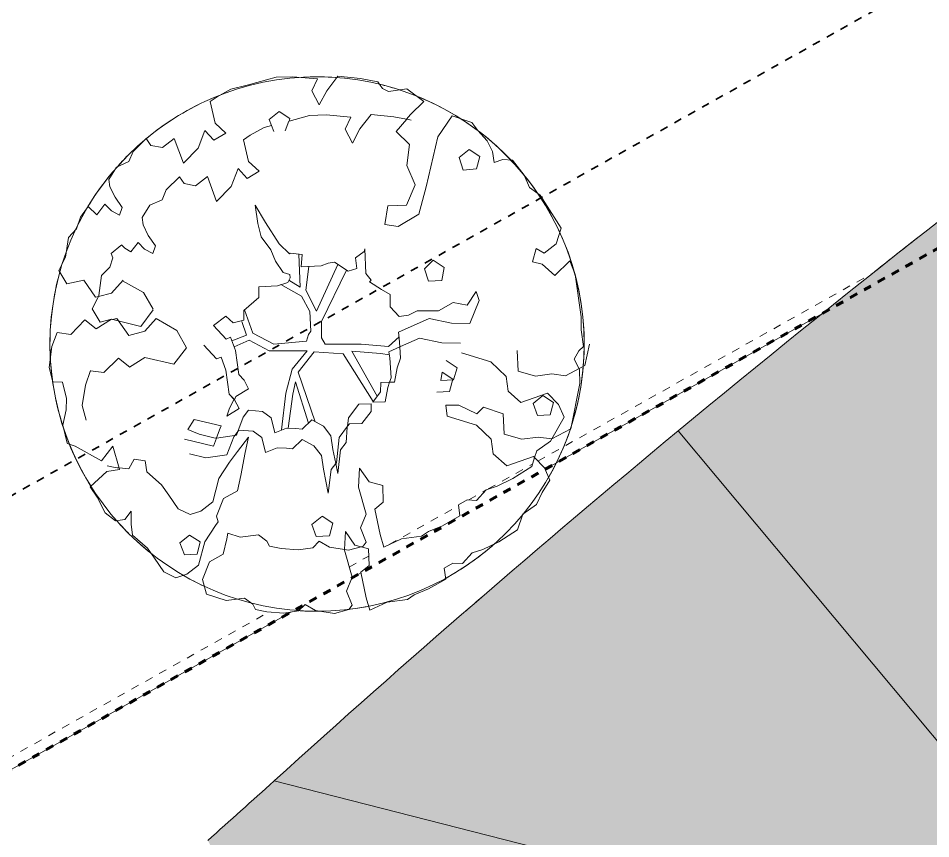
# Model space of a CAD drawing. Header units: metres. Extents: x 3856 to 4207, y -1118 to -691.
# Drawn here: x 3942.63 to 3954.11, y -1080.55 to -1070.23 of the extents above; entities that cross this region are included whole.
import ezdxf

# ---------------------------------------------------------------- set-up
doc = ezdxf.new("R2010")
doc.units = ezdxf.units.M
for name, pattern in [('Alignement de la ligne', [0.012, 0.006, -0.006]), ('Dash dot', [0.015875, 0.00635, -0.004763, 0, -0.004763]), ('IMPORT-Dash', [0.00635, 0.003175, -0.003175]), ('IMPORT-Dash dot', [0.015875, 0.00635, -0.004763, 0, -0.004763])]:
    doc.linetypes.add(name, pattern=pattern)
for name, color, linetype, lineweight in [('Cour_Negro_Punteada_6', 7, 'IMPORT-Dash', 35), ('Floors', 7, 'Continuous', 9), ('Folding Lines', 7, 'Continuous', 9), ('Planting', 7, 'Continuous', 9), ('Property Lines', 7, 'Dash dot', 211), ('Surface Pattern', 7, 'Continuous', 9)]:
    doc.layers.add(name, color=color, linetype=linetype, lineweight=lineweight)
doc.layers.add('ROA-E00-URB-A101-MASTER_PLAN cambio estaciomientos_dwg', color=7, linetype='Continuous', lineweight=9, true_color=0x767676)
doc.layers.add('Tallo', color=7, linetype='Continuous', lineweight=9, true_color=0x887568)

# ---------------------------------------------------------------- blocks, each defined once
blk = doc.blocks.new('M_RPC Árbol - Caducifolio - Chopo de Lombardía - 12_2 metros-V104-IMPLANTACIÓN - KIT COMERCIAL')
at = {"layer": 'Planting'}
for p, q in [((-0.542, 3.363), (-0.906, 3.265)), ((-0.331, 3.369), (-0.542, 3.363)), ((-0.021, 3.342), (-0.331, 3.369)), ((-0.094, 3.191), (-0.021, 3.342)), ((0.233, 3.378), (0.094, 3.193)), ((0.52, 3.347), (0.233, 3.378)), ((0.737, 3.307), (0.52, 3.347)), ((-0.906, 3.265), (-1.11, 3.212)), ((0.796, 3.222), (0.737, 3.307)), ((0.872, 3.185), (0.796, 3.222)), ((1.103, 3.218), (0.872, 3.185)), ((1.314, 3.059), (1.103, 3.218)), ((-1.285, 3.117), (-1.371, 3.058)), ((-1.11, 3.212), (-1.285, 3.117)), ((0.001, 3.016), (-0.094, 3.191)), ((0.094, 3.193), (0.001, 3.016)), ((-1.371, 3.058), (-1.309, 2.785)), ((1.148, 2.895), (1.314, 3.059)), ((-0.63, 2.831), (-0.506, 2.932)), ((-0.506, 2.932), (-0.372, 2.845)), ((-0.38, 2.813), (-0.124, 2.882)), ((-0.124, 2.882), (0.087, 2.889)), ((0.087, 2.889), (0.397, 2.862)), ((0.512, 2.713), (0.651, 2.897)), ((0.651, 2.897), (0.938, 2.867)), ((1.099, 2.837), (1.148, 2.895)), ((1.67, 2.877), (1.492, 2.613)), ((1.92, 2.793), (1.67, 2.877)), ((-1.309, 2.785), (-1.174, 2.662)), ((-0.692, 2.732), (-0.601, 2.755)), ((-0.601, 2.755), (-0.63, 2.831)), ((-0.573, 2.682), (-0.601, 2.757)), ((-0.381, 2.812), (-0.428, 2.69)), ((-0.372, 2.845), (-0.38, 2.813)), ((0.397, 2.862), (0.324, 2.71)), ((0.938, 2.867), (1.099, 2.837)), ((0.968, 2.681), (1.1, 2.837)), ((1.1, 2.837), (1.156, 2.826)), ((1.995, 2.694), (1.92, 2.793)), ((-1.438, 2.696), (-1.524, 2.472)), ((-1.326, 2.571), (-1.438, 2.696)), ((-1.174, 2.662), (-1.326, 2.571)), ((-0.867, 2.637), (-0.692, 2.732)), ((0.324, 2.71), (0.419, 2.535)), ((0.419, 2.535), (0.512, 2.713)), ((1.134, 2.516), (0.968, 2.681)), ((2.113, 2.563), (1.995, 2.694)), ((-2.177, 2.592), (-2.342, 2.428)), ((-2.118, 2.506), (-2.177, 2.592)), ((-1.824, 2.595), (-1.973, 2.48)), ((-1.709, 2.282), (-1.824, 2.595)), ((-0.953, 2.578), (-0.867, 2.637)), ((-0.891, 2.304), (-0.953, 2.578)), ((1.492, 2.613), (1.346, 1.984)), ((2.18, 2.428), (2.113, 2.563)), ((-2.342, 2.428), (-2.395, 2.303)), ((-1.973, 2.48), (-2.118, 2.506)), ((-1.524, 2.472), (-1.709, 2.282)), ((1.1, 2.253), (1.134, 2.516)), ((1.762, 2.355), (1.884, 2.454)), ((1.884, 2.454), (2.018, 2.368)), ((2.199, 2.291), (2.18, 2.428)), ((-2.395, 2.303), (-2.551, 2.234)), ((-0.756, 2.182), (-0.891, 2.304)), ((1.81, 2.197), (1.762, 2.355)), ((2.018, 2.368), (1.976, 2.21)), ((2.31, 2.33), (2.199, 2.291)), ((2.432, 2.323), (2.31, 2.33)), ((2.576, 2.132), (2.432, 2.323)), ((-2.551, 2.234), (-2.647, 2.079)), ((-1.106, 1.992), (-1.02, 2.216)), ((-1.02, 2.216), (-0.908, 2.09)), ((-0.908, 2.09), (-0.756, 2.182)), ((1.205, 2.009), (1.1, 2.253)), ((1.976, 2.21), (1.81, 2.197)), ((-2.647, 2.079), (-2.634, 1.987)), ((-1.924, 1.947), (-1.759, 2.112)), ((-1.759, 2.112), (-1.7, 2.026)), ((-1.555, 1.999), (-1.406, 2.114)), ((-1.406, 2.114), (-1.291, 1.801)), ((2.644, 1.979), (2.576, 2.132)), ((-2.634, 1.987), (-2.568, 1.855)), ((-1.7, 2.026), (-1.555, 1.999)), ((-1.291, 1.801), (-1.106, 1.992)), ((1.098, 1.757), (1.205, 2.009)), ((1.346, 1.984), (1.253, 1.641)), ((2.778, 1.879), (2.644, 1.979)), ((-2.568, 1.855), (-2.479, 1.726)), ((-1.977, 1.822), (-1.924, 1.947)), ((3.043, 1.468), (2.778, 1.879)), ((-2.905, 1.737), (-3.004, 1.606)), ((-2.796, 1.635), (-2.905, 1.737)), ((-2.697, 1.766), (-2.796, 1.635)), ((-2.615, 1.684), (-2.697, 1.766)), ((-2.479, 1.726), (-2.513, 1.628)), ((-2.228, 1.599), (-2.132, 1.754)), ((-2.132, 1.754), (-1.977, 1.822)), ((-0.805, 1.754), (-0.678, 1.538)), ((-0.773, 1.525), (-0.805, 1.754)), ((0.826, 1.511), (0.863, 1.748)), ((0.863, 1.748), (1.098, 1.757)), ((-2.513, 1.628), (-2.615, 1.684)), ((1.253, 1.641), (0.993, 1.488)), ((-3.004, 1.606), (-3.054, 1.458)), ((-2.215, 1.507), (-2.228, 1.599)), ((-2.15, 1.375), (-2.215, 1.507)), ((-0.73, 1.356), (-0.773, 1.525)), ((-0.678, 1.538), (-0.504, 1.271)), ((0.993, 1.488), (0.826, 1.511)), ((-3.054, 1.458), (-3.156, 1.349)), ((2.98, 1.27), (3.043, 1.468)), ((-3.156, 1.349), (-3.19, 1.1)), ((-2.368, 1.168), (-2.279, 1.286)), ((-2.279, 1.286), (-2.196, 1.204)), ((-2.061, 1.246), (-2.15, 1.375)), ((-0.609, 1.194), (-0.73, 1.356)), ((-0.504, 1.271), (-0.376, 1.143)), ((2.83, 1.153), (2.98, 1.27)), ((-2.619, 1.149), (-2.495, 1.25)), ((-2.597, 1.092), (-2.619, 1.149)), ((-2.495, 1.25), (-2.493, 1.248)), ((-2.493, 1.248), (-2.487, 1.257)), ((-2.487, 1.257), (-2.444, 1.216)), ((-2.444, 1.216), (-2.368, 1.168)), ((-2.196, 1.204), (-2.094, 1.147)), ((-2.094, 1.147), (-2.061, 1.246)), ((-0.551, 1.051), (-0.609, 1.194)), ((-0.376, 1.143), (-0.367, 1.152)), ((-0.367, 1.152), (-0.213, 1.136)), ((0.455, 1.095), (0.563, 1.171)), ((0.563, 1.171), (0.575, 1.208)), ((0.575, 1.208), (0.584, 0.898)), ((2.684, 1.042), (2.729, 1.209)), ((2.729, 1.209), (2.83, 1.153)), ((-3.19, 1.1), (-3.276, 0.933)), ((-2.636, 0.977), (-2.597, 1.092)), ((-0.453, 0.909), (-0.551, 1.051)), ((-0.213, 1.136), (-0.229, 0.979)), ((0.114, 1.026), (0.19, 1.037)), ((0.19, 1.037), (0.363, 0.924)), ((0.474, 0.959), (0.455, 1.095)), ((1.323, 0.953), (1.433, 1.063)), ((1.433, 1.063), (1.573, 0.971)), ((2.803, 1.013), (2.684, 1.042)), ((3.15, 1.056), (2.964, 0.871)), ((3.219, 0.884), (3.15, 1.056)), ((-3.276, 0.933), (-3.175, 0.766)), ((-2.738, 0.869), (-2.636, 0.977)), ((-0.229, 0.979), (0.023, 0.994)), ((0.023, 0.994), (0.114, 1.026)), ((0.363, 0.924), (0.474, 0.959)), ((1.376, 0.801), (1.323, 0.953)), ((1.573, 0.971), (1.543, 0.806)), ((2.964, 0.871), (2.803, 1.013)), ((-3.175, 0.766), (-2.963, 0.812)), ((-2.963, 0.812), (-2.815, 0.597)), ((-2.772, 0.62), (-2.738, 0.869)), ((-2.611, 0.65), (-2.465, 0.814)), ((-2.465, 0.814), (-2.475, 0.805)), ((-2.475, 0.805), (-2.212, 0.659)), ((-0.371, 0.882), (-0.453, 0.909)), ((-0.396, 0.781), (-0.366, 0.843)), ((-0.366, 0.843), (-0.371, 0.882)), ((0.584, 0.898), (0.651, 0.811)), ((0.651, 0.811), (0.634, 0.79)), ((1.543, 0.806), (1.376, 0.801)), ((3.294, 0.351), (3.219, 0.884)), ((-0.759, 0.73), (-0.527, 0.743)), ((-0.759, 0.594), (-0.759, 0.73)), ((-0.527, 0.743), (-0.396, 0.781)), ((0.634, 0.79), (0.784, 0.694)), ((0.784, 0.694), (0.89, 0.631)), ((-2.858, 0.452), (-2.778, 0.607)), ((-2.815, 0.597), (-2.778, 0.607)), ((-2.778, 0.607), (-2.611, 0.65)), ((-2.778, 0.607), (-2.772, 0.62)), ((-2.212, 0.659), (-2.089, 0.446)), ((-0.95, 0.431), (-0.759, 0.594)), ((0.89, 0.631), (0.893, 0.476)), ((1.861, 0.497), (1.974, 0.67)), ((1.974, 0.67), (2.01, 0.555)), ((0.893, 0.476), (1.007, 0.356)), ((1.502, 0.426), (1.683, 0.53)), ((1.683, 0.53), (1.861, 0.497)), ((2.01, 0.555), (1.895, 0.268)), ((-2.757, 0.286), (-2.858, 0.452)), ((-2.087, 0.441), (-2.246, 0.231)), ((-1.332, 0.241), (-1.174, 0.361)), ((-1.174, 0.361), (-1.084, 0.276)), ((-0.95, 0.31), (-0.95, 0.431)), ((1.007, 0.356), (1.121, 0.372)), ((1.121, 0.372), (1.231, 0.426)), ((1.231, 0.426), (1.502, 0.426)), ((3.294, 0.186), (3.294, 0.351)), ((-2.95, 0.313), (-3.126, 0.13)), ((-2.806, 0.199), (-2.95, 0.313)), ((-2.611, 0.32), (-2.806, 0.199)), ((-2.611, 0.32), (-2.757, 0.286)), ((-2.246, 0.231), (-2.611, 0.32)), ((-2.545, 0.332), (-2.605, 0.319)), ((-2.397, 0.117), (-2.545, 0.332)), ((-2.05, 0.331), (-2.192, 0.169)), ((-1.793, 0.178), (-2.05, 0.331)), ((-1.172, 0.069), (-1.332, 0.241)), ((-1.084, 0.276), (-0.95, 0.31)), ((1.381, 0.331), (0.995, 0.16)), ((1.663, 0.273), (1.381, 0.331)), ((1.895, 0.268), (1.663, 0.273)), ((-3.295, 0.154), (-3.364, -0.021)), ((-3.126, 0.13), (-3.295, 0.154)), ((-2.192, 0.169), (-2.397, 0.117)), ((-1.668, -0.039), (-1.793, 0.178)), ((0.995, 0.16), (1.006, 0.084)), ((3.324, -0.021), (3.294, 0.186)), ((-1.117, 0.096), (-1.172, 0.069)), ((-1.055, -0.07), (-1.117, 0.096)), ((1.006, 0.084), (1.013, -0.025)), ((1.059, -0.004), (1.261, 0.083)), ((1.261, 0.083), (1.541, 0.025)), ((1.541, 0.025), (1.776, 0.019)), ((3.398, 0.007), (3.341, -0.26)), ((-3.364, -0.021), (-3.398, -0.284)), ((-1.828, -0.242), (-1.668, -0.039)), ((-1.452, -0.007), (-1.293, -0.177)), ((-1.012, -0.375), (-1.055, -0.07)), ((1.013, -0.025), (0.876, -0.088)), ((0.876, -0.088), (0.887, -0.164)), ((1.013, -0.025), (1.059, -0.004)), ((1.022, -0.167), (1.013, -0.025)), ((1.788, -0.102), (2.157, -0.214)), ((2.504, -0.332), (2.491, -0.071)), ((3.208, -0.179), (3.264, -0.078)), ((3.264, -0.078), (3.324, -0.021)), ((-2.708, -0.35), (-2.526, -0.167)), ((-2.526, -0.167), (-2.384, -0.28)), ((-2.388, -0.281), (-2.193, -0.16)), ((-2.193, -0.16), (-1.828, -0.242)), ((-1.293, -0.177), (-1.235, -0.155)), ((-1.235, -0.155), (-1.174, -0.318)), ((0.887, -0.164), (0.903, -0.415)), ((0.981, -0.289), (1.022, -0.167)), ((1.595, -0.198), (1.735, -0.29)), ((2.157, -0.214), (2.35, -0.401)), ((3.273, -0.31), (3.208, -0.179)), ((-3.398, -0.284), (-3.349, -0.465)), ((-2.941, -0.509), (-2.879, -0.325)), ((-2.876, -0.327), (-2.708, -0.35)), ((-1.174, -0.318), (-1.132, -0.623)), ((0.948, -0.469), (0.981, -0.289)), ((1.735, -0.29), (1.687, -0.442)), ((2.721, -0.394), (2.504, -0.332)), ((3.341, -0.26), (3.098, -0.389)), ((3.276, -0.489), (3.273, -0.31)), ((-0.944, -0.443), (-1.012, -0.375)), ((-0.89, -0.552), (-0.944, -0.443)), ((0.903, -0.415), (0.884, -0.47)), ((1.529, -0.45), (1.545, -0.346)), ((1.687, -0.442), (1.529, -0.45)), ((1.545, -0.346), (1.679, -0.433)), ((1.679, -0.433), (1.638, -0.588)), ((2.35, -0.401), (2.375, -0.585)), ((2.926, -0.365), (2.721, -0.394)), ((3.098, -0.389), (2.926, -0.365)), ((-3.349, -0.465), (-3.23, -0.472)), ((-3.23, -0.472), (-3.178, -0.676)), ((-2.98, -0.764), (-2.941, -0.509)), ((-1.051, -0.652), (-0.89, -0.552)), ((0.773, -0.474), (0.77, -0.591)), ((0.884, -0.47), (0.773, -0.474)), ((0.828, -0.717), (0.861, -0.537)), ((0.861, -0.537), (0.884, -0.47)), ((0.884, -0.47), (0.948, -0.469)), ((3.164, -1.055), (3.276, -0.489)), ((-3.178, -0.676), (-3.182, -0.818)), ((-1.132, -0.623), (-1.064, -0.691)), ((-1.069, -0.686), (-1.128, -0.799)), ((-1.064, -0.691), (-1.069, -0.686)), ((-1.064, -0.691), (-1.051, -0.652)), ((0.77, -0.591), (0.672, -0.721)), ((1.638, -0.588), (1.478, -0.596)), ((2.375, -0.585), (2.536, -0.726)), ((2.536, -0.726), (2.872, -0.608)), ((2.811, -0.639), (2.692, -0.738)), ((2.948, -0.727), (2.811, -0.639)), ((2.872, -0.608), (3.01, -0.753)), ((-2.931, -0.946), (-2.98, -0.764)), ((-1.128, -0.799), (-1.164, -0.896)), ((-1.164, -0.896), (-1.009, -0.8)), ((-1.009, -0.8), (-1.064, -0.691)), ((0.5, -0.745), (0.369, -0.919)), ((0.653, -0.743), (0.5, -0.745)), ((0.651, -0.839), (0.653, -0.743)), ((0.672, -0.721), (0.828, -0.717)), ((1.756, -0.759), (1.591, -0.759)), ((1.591, -0.759), (1.611, -0.897)), ((1.983, -0.868), (1.756, -0.759)), ((2.066, -0.786), (1.983, -0.868)), ((2.313, -0.869), (2.066, -0.786)), ((2.692, -0.738), (2.745, -0.888)), ((2.905, -0.88), (2.948, -0.727)), ((3.01, -0.753), (3.08, -0.91)), ((-3.182, -0.818), (-3.225, -1.012)), ((-0.956, -0.911), (-1.024, -1.09)), ((-0.891, -0.824), (-0.956, -0.911)), ((-0.713, -0.838), (-0.891, -0.824)), ((-0.605, -0.92), (-0.713, -0.838)), ((0.536, -0.991), (0.651, -0.839)), ((1.611, -0.897), (1.98, -1.01)), ((2.326, -1.126), (2.313, -0.869)), ((2.745, -0.888), (2.905, -0.88)), ((3.08, -0.91), (2.927, -1.181)), ((-3.225, -1.012), (-3.17, -1.238)), ((-1.575, -0.94), (-1.654, -1.067)), ((-1.233, -1.02), (-1.575, -0.94)), ((-1.247, -1.047), (-1.233, -1.02)), ((-0.559, -1.108), (-0.605, -0.92)), ((-0.095, -0.945), (-0.215, -1.06)), ((0.052, -1.022), (-0.095, -0.945)), ((0.147, -1.145), (0.052, -1.022)), ((0.357, -1.024), (0.249, -1.167)), ((0.369, -0.919), (0.357, -1.024)), ((0.357, -1.024), (0.38, -0.993)), ((0.38, -0.993), (0.536, -0.991)), ((1.98, -1.01), (2.161, -1.186)), ((-1.654, -1.067), (-1.51, -1.125)), ((-1.51, -1.125), (-1.309, -1.174)), ((-1.294, -1.172), (-1.247, -1.047)), ((-1.042, -1.138), (-1.293, -1.173)), ((-1.076, -1.159), (-1.024, -1.09)), ((-1.024, -1.09), (-1.042, -1.138)), ((-1.024, -1.09), (-1.01, -1.072)), ((-1.01, -1.072), (-0.833, -1.086)), ((-0.833, -1.086), (-0.724, -1.168)), ((-0.411, -1.048), (-0.559, -1.108)), ((-0.294, -1.051), (-0.411, -1.048)), ((-0.215, -1.06), (-0.294, -1.051)), ((0.171, -1.316), (0.147, -1.145)), ((0.339, -1.229), (0.35, -1.034)), ((2.547, -1.189), (2.326, -1.126)), ((2.927, -1.181), (3.164, -1.055)), ((-3.169, -1.24), (-3.071, -1.273)), ((-1.331, -1.274), (-1.696, -1.188)), ((-1.293, -1.173), (-1.331, -1.274)), ((-1.309, -1.174), (-1.294, -1.172)), ((-1.161, -1.384), (-1.076, -1.159)), ((-0.889, -1.16), (-1.028, -1.344)), ((-0.933, -1.354), (-0.889, -1.16)), ((-0.724, -1.168), (-0.678, -1.356)), ((-0.335, -1.308), (-0.214, -1.193)), ((-0.214, -1.193), (-0.067, -1.27)), ((0.249, -1.167), (0.216, -1.483)), ((0.269, -1.322), (0.339, -1.229)), ((2.161, -1.186), (2.187, -1.371)), ((2.755, -1.16), (2.547, -1.189)), ((2.738, -1.332), (2.91, -1.214)), ((2.925, -1.183), (2.755, -1.16)), ((2.91, -1.214), (2.925, -1.183)), ((-3.071, -1.273), (-2.738, -1.461)), ((-2.738, -1.461), (-2.598, -1.276)), ((-2.598, -1.276), (-2.515, -1.55)), ((-1.63, -1.373), (-1.425, -1.421)), ((-1.028, -1.344), (-1.128, -1.476)), ((-0.986, -1.644), (-0.933, -1.354)), ((-0.678, -1.356), (-0.531, -1.296)), ((-0.531, -1.296), (-0.414, -1.299)), ((-0.414, -1.299), (-0.335, -1.308)), ((-0.067, -1.27), (0.028, -1.393)), ((0.208, -1.494), (0.171, -1.316)), ((0.233, -1.619), (0.269, -1.322)), ((2.187, -1.371), (2.358, -1.521)), ((2.709, -1.419), (2.738, -1.332)), ((-2.329, -1.44), (-2.396, -1.562)), ((-2.19, -1.461), (-2.329, -1.44)), ((-2.17, -1.599), (-2.19, -1.461)), ((-1.425, -1.421), (-1.161, -1.384)), ((-1.128, -1.476), (-1.263, -1.683)), ((0.028, -1.393), (0.052, -1.564)), ((0.216, -1.483), (0.207, -1.491)), ((2.358, -1.521), (2.695, -1.403)), ((2.709, -1.419), (2.672, -1.53)), ((2.695, -1.403), (2.709, -1.419)), ((2.833, -1.548), (2.709, -1.419)), ((-2.672, -1.593), (-2.881, -1.787)), ((-2.511, -1.57), (-2.672, -1.593)), ((-2.568, -1.544), (-2.669, -1.522)), ((-2.515, -1.55), (-2.568, -1.544)), ((-2.396, -1.562), (-2.517, -1.549)), ((-2.517, -1.549), (-2.511, -1.57)), ((-1.983, -1.76), (-2.17, -1.599)), ((0.052, -1.564), (0.114, -1.866)), ((0.114, -1.866), (0.15, -1.57)), ((0.15, -1.57), (0.208, -1.494)), ((0.208, -1.494), (0.233, -1.619)), ((0.508, -1.551), (0.494, -1.789)), ((0.626, -1.723), (0.508, -1.551)), ((2.672, -1.53), (2.434, -1.681)), ((2.902, -1.703), (2.833, -1.548)), ((-1.263, -1.683), (-1.34, -1.976)), ((-1.03, -1.838), (-0.986, -1.644)), ((2.434, -1.681), (2.236, -1.779)), ((2.806, -1.858), (2.902, -1.703)), ((-2.881, -1.787), (-2.792, -1.916)), ((-1.894, -1.889), (-1.983, -1.76)), ((0.494, -1.789), (0.589, -2.128)), ((0.798, -1.769), (0.626, -1.723)), ((0.804, -1.98), (0.798, -1.769)), ((2.1, -1.822), (1.978, -1.956)), ((2.236, -1.779), (2.1, -1.822)), ((-2.792, -1.916), (-2.693, -2.113)), ((-1.776, -2.061), (-1.894, -1.889)), ((-1.291, -2.157), (-1.205, -1.933)), ((-1.205, -1.933), (-1.03, -1.838)), ((1.859, -1.949), (1.75, -2.012)), ((1.978, -1.956), (1.859, -1.949)), ((2.733, -2.009), (2.806, -1.858)), ((-1.624, -2.133), (-1.776, -2.061)), ((-1.34, -1.976), (-1.489, -2.091)), ((0.698, -2.066), (0.804, -1.98)), ((0.767, -2.385), (0.698, -2.066)), ((1.75, -2.012), (1.77, -2.15)), ((2.561, -2.128), (2.733, -2.009)), ((-2.693, -2.113), (-2.562, -2.213)), ((-2.446, -2.196), (-2.367, -2.091)), ((-2.367, -2.091), (-2.367, -2.256)), ((-1.489, -2.091), (-1.624, -2.133)), ((-1.272, -2.227), (-1.291, -2.157)), ((0.033, -2.158), (-0.094, -2.261)), ((0.169, -2.244), (0.035, -2.157)), ((0.589, -2.128), (0.519, -2.302)), ((1.77, -2.15), (1.552, -2.275)), ((2.494, -2.325), (2.561, -2.128)), ((-2.562, -2.213), (-2.446, -2.196)), ((-2.367, -2.256), (-2.348, -2.394)), ((-1.441, -2.478), (-1.305, -2.271)), ((-1.305, -2.271), (-1.272, -2.227)), ((-0.094, -2.261), (-0.037, -2.41)), ((0.127, -2.401), (0.169, -2.244)), ((1.552, -2.275), (1.374, -2.347)), ((-2.348, -2.394), (-2.16, -2.556)), ((-1.754, -2.492), (-1.63, -2.392)), ((-1.63, -2.392), (-1.496, -2.479)), ((-1.151, -2.369), (-1.164, -2.439)), ((-0.995, -2.421), (-1.151, -2.369)), ((-0.764, -2.389), (-0.995, -2.421)), ((-0.659, -2.468), (-0.764, -2.389)), ((-0.037, -2.41), (0.127, -2.401)), ((0.331, -2.348), (0.317, -2.574)), ((0.448, -2.518), (0.331, -2.348)), ((0.519, -2.302), (0.592, -2.48)), ((0.812, -2.543), (0.767, -2.385)), ((1.288, -2.406), (1.034, -2.442)), ((1.374, -2.347), (1.288, -2.406)), ((2.257, -2.476), (2.494, -2.325)), ((-1.696, -2.641), (-1.754, -2.492)), ((-1.496, -2.479), (-1.537, -2.633)), ((-1.517, -2.771), (-1.441, -2.478)), ((-1.164, -2.439), (-1.207, -2.634)), ((-0.626, -2.534), (-0.659, -2.468)), ((0.001, -2.469), (-0.082, -2.552)), ((0.13, -2.545), (0.001, -2.469)), ((0.526, -2.539), (0.448, -2.518)), ((0.592, -2.48), (0.552, -2.533)), ((1.034, -2.442), (0.812, -2.543)), ((2.058, -2.575), (2.257, -2.476)), ((-2.16, -2.556), (-2.071, -2.685)), ((-1.537, -2.633), (-1.696, -2.641)), ((-1.207, -2.634), (-1.382, -2.729)), ((-0.481, -2.561), (-0.626, -2.534)), ((-0.266, -2.577), (-0.481, -2.561)), ((-0.082, -2.552), (-0.266, -2.577)), ((0.317, -2.574), (0.13, -2.545)), ((0.317, -2.584), (0.317, -2.574)), ((0.317, -2.574), (0.37, -2.582)), ((0.412, -2.924), (0.317, -2.584)), ((0.37, -2.582), (0.526, -2.539)), ((0.552, -2.533), (0.527, -2.54)), ((0.527, -2.54), (0.62, -2.565)), ((0.62, -2.565), (0.626, -2.776)), ((1.801, -2.752), (1.923, -2.617)), ((1.923, -2.617), (2.058, -2.575)), ((-2.071, -2.685), (-1.953, -2.856)), ((-1.382, -2.729), (-1.468, -2.953)), ((1.573, -2.807), (1.682, -2.745)), ((1.682, -2.745), (1.801, -2.752)), ((-1.953, -2.856), (-1.802, -2.929)), ((-1.666, -2.886), (-1.517, -2.771)), ((0.626, -2.776), (0.521, -2.861)), ((0.521, -2.861), (0.589, -3.181)), ((1.592, -2.946), (1.573, -2.807)), ((-1.802, -2.929), (-1.666, -2.886)), ((-1.468, -2.953), (-1.419, -3.134)), ((0.342, -3.098), (0.412, -2.924)), ((1.374, -3.07), (1.592, -2.946)), ((0.414, -3.276), (0.342, -3.098)), ((1.196, -3.143), (1.374, -3.07)), ((-1.419, -3.134), (-1.172, -3.217)), ((-1.172, -3.217), (-0.941, -3.184)), ((-0.941, -3.184), (-0.836, -3.263)), ((0.589, -3.181), (0.635, -3.339)), ((0.856, -3.237), (1.11, -3.202)), ((1.11, -3.202), (1.196, -3.143)), ((-0.836, -3.263), (-0.803, -3.329)), ((-0.259, -3.347), (-0.176, -3.265)), ((-0.176, -3.265), (-0.048, -3.341)), ((0.374, -3.329), (0.414, -3.276)), ((0.635, -3.339), (0.856, -3.237)), ((-0.803, -3.329), (-0.658, -3.356)), ((-0.658, -3.356), (-0.444, -3.373)), ((-0.444, -3.373), (-0.259, -3.347)), ((-0.048, -3.341), (0.193, -3.378)), ((0.193, -3.378), (0.374, -3.329))]:
    blk.add_line(p, q, dxfattribs=at)
for start, end in [(0, 180), (180, 360)]:
    blk.add_arc((-0.027, 0.009), 3.36, start, end, dxfattribs=at)
at = {"layer": 'Tallo'}
for p, q in [((-0.256, 1.141), (-0.239, 0.726)), ((-0.169, 0.688), (-0.129, 0.986)), ((0.234, 1.009), (-0.036, 0.422)), ((0.028, 0.294), (0.344, 0.938)), ((-0.239, 0.726), (-0.381, 0.812)), ((-0.482, 0.756), (-0.223, 0.611)), ((-0.223, 0.611), (-0.119, 0.418)), ((-0.036, 0.422), (-0.169, 0.688)), ((-0.836, 0.145), (-0.939, 0.44)), ((-0.119, 0.418), (-0.106, 0.173)), ((-0.974, 0.292), (-0.914, 0.119)), ((0.028, 0.088), (0.028, 0.294)), ((-0.914, 0.119), (-1.1, 0.05)), ((-0.572, 0.008), (-0.836, 0.145)), ((-0.137, 0.131), (-0.161, 0.044)), ((-0.106, 0.173), (-0.137, 0.131)), ((-1.071, -0.028), (-0.883, 0.057)), ((-0.883, 0.057), (-0.632, -0.076)), ((-0.161, 0.044), (-0.572, 0.008)), ((0.074, 0.007), (0.028, 0.088)), ((0.526, 0.007), (0.074, 0.007)), ((0.869, -0.022), (0.526, 0.007)), ((1.004, 0.098), (0.869, -0.022)), ((-0.632, -0.076), (-0.154, -0.076)), ((-0.154, -0.076), (-0.339, -0.308)), ((-0.264, -0.346), (-0.064, -0.089)), ((-0.064, -0.089), (0.299, -0.114)), ((0.299, -0.114), (0.677, -0.715)), ((0.41, -0.081), (0.77, -0.111)), ((0.729, -0.646), (0.41, -0.081)), ((0.77, -0.111), (0.882, -0.128)), ((-0.339, -0.308), (-0.419, -0.608)), ((-0.05, -0.969), (-0.264, -0.346)), ((-0.332, -0.623), (-0.299, -0.467)), ((-0.299, -0.467), (-0.136, -0.984)), ((-0.419, -0.608), (-0.473, -1.069)), ((-0.391, -1.049), (-0.332, -0.623))]:
    blk.add_line(p, q, dxfattribs=at)
blk = doc.blocks.new('ROA-E00-URB-A101-MASTER_PLAN cambio estaciomientos_dwg_M_RPC Árbol - Caducifolio - Chopo de Lombardía - 12_2 metros-V61-Master Plan - Etapa 1-V671-IMPLANTACIÓN - KIT COMERCIAL')
at = {"layer": 'Planting'}
for p, q in [((-0.573, 2.682), (-0.601, 2.755)), ((-0.381, 2.812), (-0.428, 2.69)), ((-2.495, 1.25), (-2.493, 1.248))]:
    blk.add_line(p, q, dxfattribs=at)
at = {"layer": 'Planting', "flags": 128}
for points in [[(1.788, -0.102), (2.157, -0.214), (2.35, -0.401), (2.375, -0.585), (2.536, -0.726), (2.872, -0.608), (3.01, -0.753), (3.08, -0.91), (2.927, -1.181), (3.164, -1.055), (3.276, -0.489), (3.273, -0.31), (3.208, -0.179), (3.264, -0.078), (3.324, -0.021), (3.294, 0.186), (3.294, 0.351), (3.219, 0.884), (3.15, 1.056), (2.964, 0.871), (2.803, 1.013), (2.684, 1.042), (2.729, 1.209), (2.83, 1.153), (2.98, 1.27), (3.043, 1.468), (2.778, 1.879), (2.644, 1.979), (2.576, 2.132), (2.432, 2.323), (2.31, 2.33), (2.199, 2.291), (2.18, 2.428), (2.113, 2.563), (1.995, 2.694), (1.92, 2.793), (1.67, 2.877), (1.492, 2.613), (1.346, 1.984), (1.253, 1.641), (0.993, 1.488), (0.826, 1.511), (0.863, 1.748), (1.098, 1.757), (1.205, 2.009), (1.1, 2.253), (1.134, 2.516), (0.968, 2.681), (1.1, 2.837), (1.156, 2.826)], [(-1.064, -0.691), (-1.051, -0.652), (-0.89, -0.552), (-0.944, -0.443), (-1.012, -0.375), (-1.055, -0.07), (-1.117, 0.096), (-1.172, 0.069), (-1.332, 0.241), (-1.174, 0.361), (-1.084, 0.276), (-0.95, 0.31), (-0.95, 0.431), (-0.759, 0.594), (-0.759, 0.73), (-0.527, 0.743), (-0.396, 0.781), (-0.366, 0.843), (-0.371, 0.882), (-0.453, 0.909), (-0.551, 1.051), (-0.609, 1.194), (-0.73, 1.356), (-0.773, 1.525), (-0.805, 1.754), (-0.678, 1.538), (-0.504, 1.271), (-0.376, 1.143), (-0.367, 1.152), (-0.213, 1.136), (-0.229, 0.979), (0.023, 0.994), (0.114, 1.026), (0.19, 1.037), (0.363, 0.924), (0.474, 0.959), (0.455, 1.095), (0.563, 1.171), (0.575, 1.208), (0.584, 0.898), (0.651, 0.811), (0.634, 0.79), (0.784, 0.694), (0.89, 0.631), (0.893, 0.476), (1.007, 0.356), (1.121, 0.372), (1.231, 0.426), (1.502, 0.426), (1.683, 0.53), (1.861, 0.497), (1.974, 0.67), (2.01, 0.555), (1.895, 0.268), (1.663, 0.273), (1.381, 0.331), (0.995, 0.16), (1.006, 0.084), (1.013, -0.025), (1.059, -0.004), (1.261, 0.083), (1.541, 0.025), (1.776, 0.019)], [(-3.17, -1.238), (-3.225, -1.012), (-3.182, -0.818), (-3.178, -0.676), (-3.23, -0.472), (-3.349, -0.465), (-3.398, -0.284), (-3.364, -0.021), (-3.295, 0.154), (-3.126, 0.13), (-2.95, 0.313), (-2.806, 0.199), (-2.611, 0.32), (-2.757, 0.286), (-2.858, 0.452), (-2.778, 0.607), (-2.611, 0.65), (-2.465, 0.814), (-2.475, 0.805), (-2.212, 0.659), (-2.089, 0.446)], [(-2.815, 0.597), (-2.778, 0.607), (-2.772, 0.62)], [(-2.087, 0.441), (-2.246, 0.231), (-2.611, 0.32)], [(-2.388, -0.281), (-2.193, -0.16), (-1.828, -0.242), (-1.668, -0.039), (-1.793, 0.178), (-2.05, 0.331), (-2.192, 0.169), (-2.397, 0.117), (-2.545, 0.332), (-2.605, 0.319)], [(3.398, 0.007), (3.341, -0.26), (3.098, -0.389), (2.926, -0.365), (2.721, -0.394), (2.504, -0.332), (2.491, -0.071)], [(-1.452, -0.007), (-1.293, -0.177), (-1.235, -0.155), (-1.174, -0.318), (-1.132, -0.623), (-1.069, -0.686)], [(-2.876, -0.327), (-2.708, -0.35), (-2.526, -0.167), (-2.384, -0.28)], [(1.595, -0.198), (1.735, -0.29), (1.687, -0.442), (1.529, -0.45), (1.545, -0.346), (1.679, -0.433), (1.638, -0.588), (1.478, -0.596)], [(-2.931, -0.946), (-2.98, -0.764), (-2.941, -0.509), (-2.879, -0.325)], [(0.357, -1.024), (0.249, -1.167), (0.216, -1.483), (0.207, -1.491)], [(-1.63, -1.373), (-1.425, -1.421), (-1.161, -1.384), (-1.076, -1.159), (-1.024, -1.09), (-1.042, -1.138), (-1.293, -1.173), (-1.331, -1.274), (-1.696, -1.188)], [(0.208, -1.494), (0.233, -1.619), (0.269, -1.322), (0.339, -1.229), (0.35, -1.034)], [(-3.169, -1.24), (-3.071, -1.273), (-2.738, -1.461), (-2.598, -1.276), (-2.515, -1.55)], [(-2.517, -1.549), (-2.568, -1.544), (-2.669, -1.522)], [(0.033, -2.158), (-0.094, -2.261), (-0.037, -2.41), (0.127, -2.401), (0.169, -2.244), (0.035, -2.157)]]:
    blk.add_lwpolyline(points, dxfattribs=at)
for points in [[(1.762, 2.355), (1.884, 2.454), (2.018, 2.368), (1.976, 2.21), (1.81, 2.197)], [(1.323, 0.953), (1.433, 1.063), (1.573, 0.971), (1.543, 0.806), (1.376, 0.801)], [(2.692, -0.738), (2.745, -0.888), (2.905, -0.88), (2.948, -0.727), (2.811, -0.639)], [(0.317, -2.574), (0.37, -2.582), (0.526, -2.539), (0.448, -2.518), (0.331, -2.348)]]:
    blk.add_lwpolyline(points, close=True, dxfattribs=at)
at = {"layer": 'Planting'}
for start, end in [(86.097, 92.2697), (72.6904, 76.3634), (112.6858, 129.7802), (360, 67.1948), (134.0937, 137.7757), (139.9547, 149.0598), (154.0044, 154.5739), (164.6005, 180), (180, 212.0796), (330.3116, 360), (221.5168, 225.9859), (226.095, 231.4286), (298.9078, 310.9112), (240.2288, 244.985), (253.2068, 255.2694), (277.2231, 281.092), (266.3515, 270.5056)]:
    blk.add_arc((-0.027, 0.009), 3.36, start, end, dxfattribs=at)
at = {"layer": 'Tallo', "color": 8, "true_color": 0x808080, "flags": 128}
for points in [[(-0.256, 1.141), (-0.239, 0.726), (-0.381, 0.812)], [(0.234, 1.009), (-0.036, 0.422), (-0.169, 0.688), (-0.129, 0.986)], [(1.004, 0.098), (0.869, -0.022), (0.526, 0.007), (0.074, 0.007), (0.028, 0.088), (0.028, 0.294), (0.344, 0.938)], [(-0.482, 0.756), (-0.223, 0.611), (-0.119, 0.418), (-0.106, 0.173), (-0.137, 0.131), (-0.161, 0.044), (-0.572, 0.008), (-0.836, 0.145), (-0.939, 0.44)], [(-0.974, 0.292), (-0.914, 0.119), (-1.1, 0.05)], [(-1.071, -0.028), (-0.883, 0.057), (-0.632, -0.076), (-0.154, -0.076), (-0.339, -0.308), (-0.419, -0.608), (-0.473, -1.069)], [(-0.05, -0.969), (-0.264, -0.346), (-0.064, -0.089), (0.299, -0.114), (0.677, -0.715)], [(0.729, -0.646), (0.41, -0.081), (0.77, -0.111), (0.882, -0.128)], [(-0.391, -1.049), (-0.332, -0.623), (-0.299, -0.467), (-0.136, -0.984)]]:
    blk.add_lwpolyline(points, dxfattribs=at)
blk = doc.blocks.new('ROA-E00-URB-A101-MASTER_PLAN cambio estaciomientos_dwg_Family - ___-5551873-Master Plan - Etapa 1-7987532-IMPLANTACIÓN - KIT COMERCIAL')
at = {"layer": 'Property Lines', "color": 1, "linetype": 'IMPORT-Dash dot', "lineweight": 9, "true_color": 0xff0000}
for p, q in [((3949.165, -1075.801), (3953.386, -1073.433)), ((3948.539, -1076.152), (3949.095, -1075.841)), ((3948.295, -1076.289), (3948.503, -1076.173)), ((3947.295, -1076.85), (3948.166, -1076.362)), ((3946.79, -1077.134), (3947.037, -1076.995)), ((3940.739, -1080.529), (3945.786, -1077.697))]:
    blk.add_line(p, q, dxfattribs=at)
blk = doc.blocks.new('ROA-E00-URB-A101-MASTER_PLAN cambio estaciomientos_dwg-7942325-IMPLANTACIÓN - KIT COMERCIAL')
at = {"layer": 'Cour_Negro_Punteada_6'}
blk.add_line((1069.932, 3953.757), (1081.592, 3933.015), dxfattribs=at)
at = {"layer": 'Floors'}
for p, q in [((1077.273, 3946.821), (1077.208, 3946.936)), ((1080.527, 3941.024), (1077.699, 3946.063))]:
    blk.add_line(p, q, dxfattribs=at)
at = {"layer": 'Floors', "flags": 128}
blk.add_lwpolyline([(1075.905, 3949.254), (1073.945, 3952.742), (1073.832, 3952.882)], dxfattribs=at)
at = {"layer": 'Floors'}
blk.add_arc((1190.979, 4046.565), 150, 218.13231, 218.39282, dxfattribs=at)
blk.add_open_spline([(1077.683, 3948.26), (1077.624, 3948.328), (1077.565, 3948.396), (1077.507, 3948.463)], degree=3, dxfattribs=at)
at = {"rotation": 90.00000000000045}
for name, p in [('ROA-E00-URB-A101-MASTER_PLAN cambio estaciomientos_dwg_Family - ___-5551873-Master Plan - Etapa 1-7987532-IMPLANTACIÓN - KIT COMERCIAL', (0, 0)), ('ROA-E00-URB-A101-MASTER_PLAN cambio estaciomientos_dwg_M_RPC Árbol - Caducifolio - Chopo de Lombardía - 12_2 metros-V61-Master Plan - Etapa 1-V671-IMPLANTACIÓN - KIT COMERCIAL', (1074.339, 3946.414))]:
    blk.add_blockref(name, p, dxfattribs=at)
blk = doc.blocks.new('Family - ___-5551873-IMPLANTACIÓN - KIT COMERCIAL')
at = {"layer": 'Property Lines', "color": 1, "linetype": 'Alignement de la ligne', "lineweight": 50, "true_color": 0xff0000}
blk.add_line((4099.802, -991.28), (3930.019, -1086.718), dxfattribs=at)
blk = doc.blocks.new('Family - ___-6153270-IMPLANTACIÓN - KIT COMERCIAL')
at = {"layer": 'Property Lines', "linetype": 'Alignement de la ligne', "lineweight": 70}
blk.add_line((4099.802, -991.28), (3930.019, -1086.718), dxfattribs=at)

msp = doc.modelspace()

# ---------------------------------------------------------------- hatches: boundary and pattern name
at = {"layer": 'Surface Pattern', "true_color": 0xdcdcdc}
for points in [[(3954.92, -1080.198), (3956.583, -1078.864), (3958.274, -1077.566), (3959.658, -1076.528), (3959.435, -1076.085), (3959.66, -1075.361), (3960.336, -1076.058), (3961.736, -1075.078), (3957.276, -1070.45), (3955.263, -1071.968), (3954.201, -1072.791), (3953.145, -1073.623), (3952.097, -1074.465), (3951.117, -1075.267), (3950.927, -1075.423), (3954.87, -1080.138)], [(3954.532, -1082.033), (3954.454, -1081.846), (3954.416, -1081.717), (3954.389, -1081.577), (3954.372, -1081.4), (3954.374, -1081.301), (3954.383, -1081.181), (3954.415, -1081), (3954.439, -1080.917), (3954.484, -1080.79), (3954.541, -1080.668), (3954.614, -1080.543), (3954.722, -1080.395), (3954.773, -1080.338), (3954.87, -1080.243), (3954.92, -1080.198), (3950.927, -1075.423), (3948.999, -1077.047), (3947.947, -1077.956), (3946.972, -1078.814), (3945.971, -1079.711), (3945.846, -1079.823), (3954.513, -1082.029)], [(3950.448, -1090.672), (3954.532, -1082.033), (3945.846, -1079.823), (3945.012, -1080.571), (3950.274, -1090.349)]]:
    msp.add_hatch(color=254, dxfattribs=at).paths.add_polyline_path(points)

# ---------------------------------------------------------------- linework, layer by layer
at = {"layer": 'Floors'}
for p, q in [((3952.742, -1073.945), (3952.882, -1073.832)), ((3949.254, -1075.905), (3952.742, -1073.945)), ((3946.821, -1077.273), (3946.936, -1077.208)), ((3941.029, -1080.529), (3946.064, -1077.699))]:
    msp.add_line(p, q, dxfattribs=at)
msp.add_arc((4046.565, -1190.979), 150, 128.13231, 128.39282, dxfattribs=at)
for points in [[(3950.927, -1075.423), (3952.998, -1073.709), (3955.115, -1072.05), (3957.276, -1070.45)], [(3945.846, -1079.823), (3947.507, -1078.319), (3949.201, -1076.852), (3950.927, -1075.423)], [(3945.012, -1080.571), (3945.291, -1080.323), (3945.569, -1080.074), (3945.846, -1079.823)]]:
    msp.add_open_spline(points, degree=3, dxfattribs=at)
at = {"layer": 'Folding Lines'}
for p, q in [((3950.927, -1075.423), (3954.92, -1080.198)), ((3954.532, -1082.033), (3945.846, -1079.823))]:
    msp.add_line(p, q, dxfattribs=at)

# ---------------------------------------------------------------- block references
at = {"layer": 'Planting'}
msp.add_blockref('M_RPC Árbol - Caducifolio - Chopo de Lombardía - 12_2 metros-V104-IMPLANTACIÓN - KIT COMERCIAL', (3946.414, -1074.339), dxfattribs=at)
at = {"layer": 'Property Lines', "color": 1, "linetype": 'Alignement de la ligne', "lineweight": 50, "true_color": 0xff0000}
msp.add_blockref('Family - ___-5551873-IMPLANTACIÓN - KIT COMERCIAL', (0, 0), dxfattribs=at)
at = {"layer": 'Property Lines', "linetype": 'Alignement de la ligne', "lineweight": 70}
msp.add_blockref('Family - ___-6153270-IMPLANTACIÓN - KIT COMERCIAL', (0, 0), dxfattribs=at)
at = {"layer": 'ROA-E00-URB-A101-MASTER_PLAN cambio estaciomientos_dwg', "color": 7, "rotation": 269.9999999999999}
msp.add_blockref('ROA-E00-URB-A101-MASTER_PLAN cambio estaciomientos_dwg-7942325-IMPLANTACIÓN - KIT COMERCIAL', (0, 0), dxfattribs=at)

doc.saveas('drawing.dxf')
